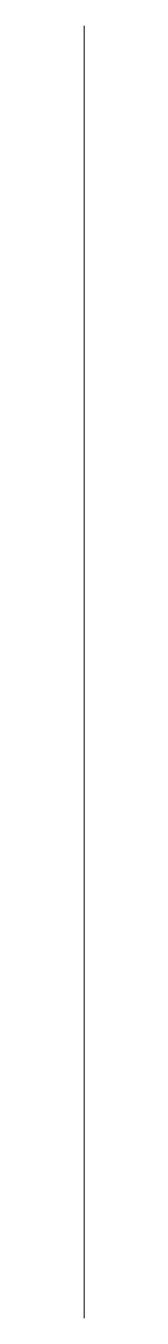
# Model space of a CAD drawing. Header units: inches. Extents: x 0.045 to 0.045, y -0.191 to 0.
import ezdxf

# ---------------------------------------------------------------- set-up
doc = ezdxf.new("R2010")
doc.units = ezdxf.units.IN
doc.header["$MEASUREMENT"] = 0
doc.layers.add('Layer 1', color=7, linetype='Continuous')

msp = doc.modelspace()

# ---------------------------------------------------------------- linework, layer by layer
at = {"layer": 'Layer 1', "color": 7, "lineweight": 5, "true_color": 0xffffff}
msp.add_lwpolyline([(0.04514, 0), (0.04514, -0.19077)], dxfattribs=at)

doc.saveas('drawing.dxf')
